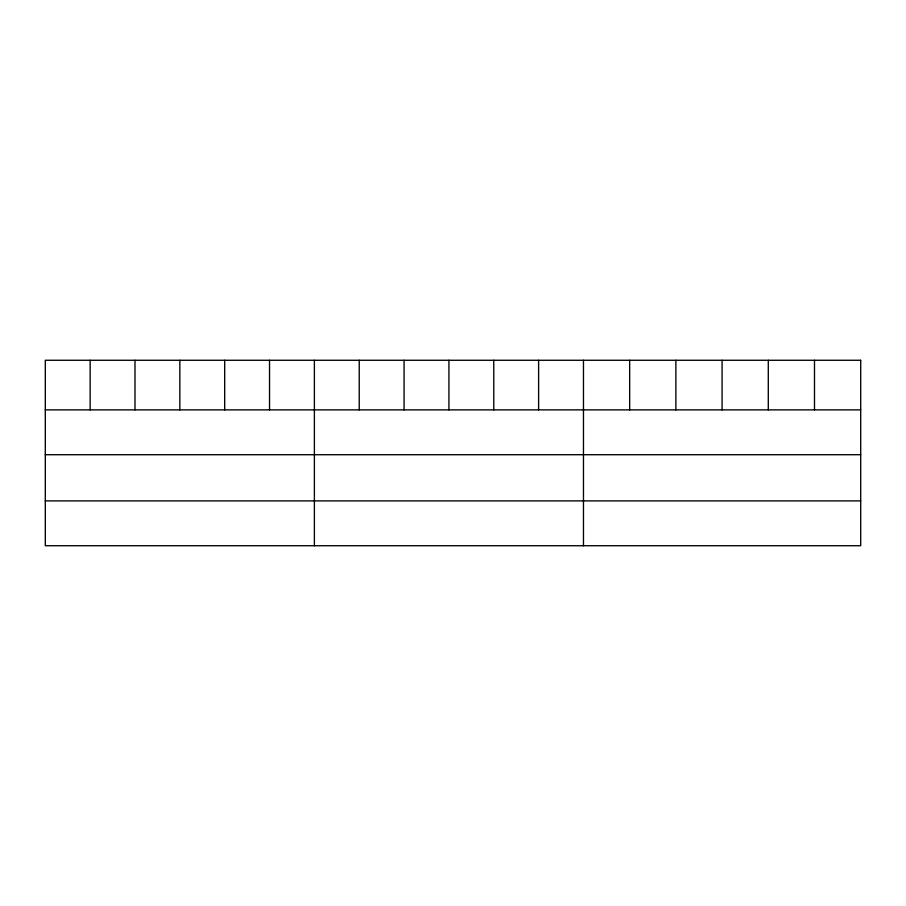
<?xml version="1.0" encoding="UTF-8"?>
<svg xmlns="http://www.w3.org/2000/svg" width="906" height="906" viewBox="0 0 906 906"><rect width="100%" height="100%" fill="white"/><g stroke="black" fill="none" stroke-linecap="round" stroke-linejoin="round"><path stroke-width="1.36" d="M45.3 409.874L860.7 409.874M45.3 454.71L860.7 454.71M45.3 500.893L860.7 500.893M814.494 360.271L814.494 409.874M768.288 360.271L768.288 409.874M722.082 360.271L722.082 409.874M675.876 360.271L675.876 409.874M629.67 360.271L629.67 409.874M583.464 360.271L583.464 545.729M538.617 360.271L538.617 409.874M493.77 360.271L493.77 409.874M448.923 360.271L448.923 409.874M404.076 360.271L404.076 409.874M359.229 360.271L359.229 409.874M314.382 360.271L314.382 545.729M269.535 360.271L269.535 409.874M224.688 360.271L224.688 409.874M179.841 360.271L179.841 409.874M134.994 360.271L134.994 409.874M90.147 360.271L90.147 409.874M860.7 360.271L45.3 360.271L45.3 545.729L860.7 545.729L860.7 360.271"/></g></svg>
